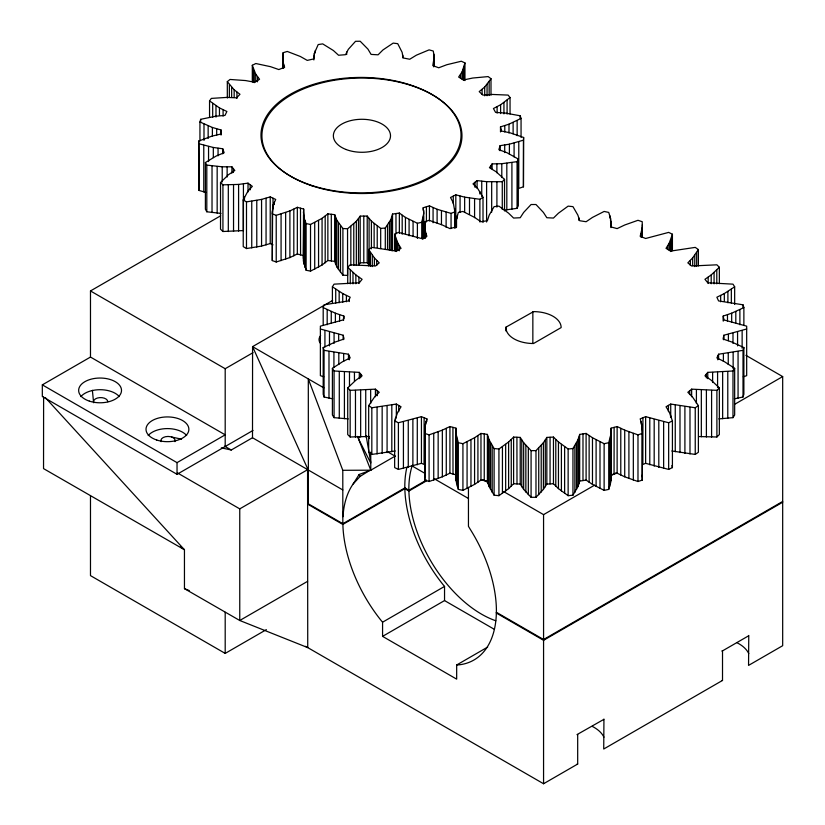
<?xml version="1.0" encoding="UTF-8"?>
<svg xmlns="http://www.w3.org/2000/svg" width="825" height="825" viewBox="0 0 825 825"><rect width="100%" height="100%" fill="white"/><g stroke="black" fill="none" stroke-linecap="round" stroke-linejoin="round"><path stroke-width="1.24" d="M43.612 397.011L43.539 468.61L184.449 549.759L184.46 588.658L239.755 620.493L307.735 647.604L307.57 469.703L239.755 508.87L177.344 472.869M220.873 134.496L221.048 129.989L212.386 127.473L199.939 121.976L200.661 119.316L215.418 116.273L224.998 115.407L226.885 111.499L219.46 107.9L209.55 100.887L211.313 98.402L226.885 97.402L236.558 97.835L239.962 94.277L234.166 89.791L227.318 81.644L230.031 79.458L245.592 80.561L254.832 82.273L259.555 79.262L255.719 74.126L252.306 65.288L255.812 63.525L270.507 66.67L278.819 69.558L284.615 67.268L282.944 61.751L283.15 52.697L287.275 51.449L300.31 56.471L307.24 60.39L313.799 58.926L314.366 53.336L318.192 44.56L322.699 43.89L333.382 50.511L338.559 55.244L345.531 54.697L348.315 49.335L355.534 41.302L360.195 41.25L367.95 49.118L371.085 54.409L378.087 54.811L382.944 49.954L393.174 43.106L397.733 43.673L402.136 52.357L403.074 57.936L409.726 59.245L416.388 55.172L429.082 49.871L433.29 51.026L434.177 57.131L434.105 66.371M308.251 470.085L252.574 346.634L308.302 378.923L308.395 504.57L342.829 524.432L342.808 489.957L252.502 437.745L252.574 346.634L332.65 300.403M343.54 320.451L343.85 316.068L335.393 313.191L323.194 307.601L324.05 304.807L348.47 300.929L350.192 297.227L342.726 293.545L332.403 286.811L334.073 284.151L359.298 282.779L362.103 279.304L355.864 274.931L347.717 267.269L350.161 264.815L375.416 266.001L379.232 262.855L374.395 257.916L368.672 249.552L371.827 247.387L396.34 251.078L401.043 248.366L397.763 243.024L394.649 234.218L398.403 232.392L421.431 238.487L426.876 236.29L425.257 230.691L424.834 221.708L429.082 220.296L442.344 224.998L449.924 228.608L455.957 226.978L456.039 221.306L458.329 212.417L462.928 211.447L474.581 217.418L480.965 221.729L487.389 220.729L489.184 215.16L494.103 206.632L498.929 206.137L508.613 213.18L513.604 218.058L520.224 217.728L523.669 212.417L531.083 204.517L535.982 204.517L543.397 212.417L546.841 217.728L553.462 218.058L558.453 213.18L568.136 206.137L572.952 206.632L577.882 215.16L579.676 220.729L586.101 221.729L592.474 217.418L604.127 211.447L608.737 212.417L610.531 218.388L611.222 226.7M349.326 301.548L349.336 299.021M490.782 168.372L490.782 165.846L492.102 163.907L501.796 163.69L517.069 161.659L518.317 159.07L507.066 152.769L498.96 149.696L500.053 145.685L509.396 144.179L523.442 140.167L523.627 137.476L510.159 132.846L501.043 130.927L500.497 126.885L508.994 124.173L521.06 118.398L520.163 115.768L505.209 113.056L495.577 112.396L493.433 108.529L500.61 104.765L510.046 97.546L508.128 95.092L492.494 94.452L482.852 95.092L479.222 91.616L484.708 86.996L490.999 78.715L488.153 76.591L472.684 78.035L463.557 79.953L458.638 77.055L462.134 71.827L464.949 62.927L461.319 61.236L446.851 64.711L438.735 67.784L432.795 65.618L434.177 57.131M500.827 131.484L500.827 128.958M305.528 646.326L543.562 783.75L543.572 639.519L782.678 501.456M689.762 394.515L689.762 390.73L691.649 389.153L716.894 390.328L719.348 387.874L711.202 380.222L704.952 375.839L707.768 372.364L732.992 370.992L734.663 368.332L724.329 361.608L716.873 357.926L718.585 354.214L743.016 350.336L743.872 347.552L731.672 341.963L723.216 339.085L723.793 335.259L746.677 328.989M717.781 359.813L717.781 356.018M220.873 131.969L220.77 134.052L211.798 136.166L198.65 141.096L199.011 143.777L213.314 147.469L222.75 148.768L224.111 152.749L216.212 156.007L205.394 162.556L206.807 165.113L222.214 166.805L231.907 166.805L234.816 170.507L228.443 174.725L220.523 182.531L222.925 184.831L238.59 184.429L248.026 183.14L252.337 186.347L247.82 191.307L243.231 199.959L246.489 201.877L261.566 199.403L270.229 196.886L275.705 199.444L273.292 204.868L272.281 213.892L276.22 215.325L289.895 210.911L297.33 207.312L303.672 209.065L303.497 261.329L306.116 270.249L310.52 271.126L322.07 265L327.865 260.514L334.733 261.37L336.796 266.846L342.911 275.179L347.552 275.437L347.552 228.773L356.338 221.275L360.185 216.129L367.218 216.057L371.405 221.11L380.686 228.401L385.296 228.04L390.854 219.574L392.545 214.057L399.362 213.046L405.446 217.408L417.398 223.266L421.74 222.296L423.772 213.324L423.215 207.735L429.433 205.838L437.106 209.272L451.058 213.386L454.905 211.86L453.296 202.857L450.522 197.495L455.812 194.824L464.65 197.144L479.882 199.279L483.007 197.288L477.85 188.75L473.003 183.892L477.087 180.593L486.606 181.675L502.281 181.727L504.529 179.376L496.093 171.744L489.442 167.671L490.782 165.846M303.672 255.729L297.33 253.976L289.895 257.575L276.22 261.999L272.281 260.566L272.621 207.776M342.994 516.708A108.591 62.7 60 0 1 353.121 484.017L359.133 474.509L370.786 470.188L370.755 452.162M394.649 420.936L398.403 422.751L421.431 416.656L424.132 417.77L424.06 464.413L421.431 463.33L398.403 469.415L394.649 467.6L394.649 420.936L397.763 412.129L401.043 406.777L396.34 404.064L371.827 407.756L368.672 405.591L374.395 397.227L379.232 392.298L375.416 389.153L350.161 390.328L347.717 387.874L355.864 380.222L362.103 375.839L359.298 372.364L334.073 370.992L332.403 368.332L342.726 361.608L350.192 357.926L348.47 354.214L324.05 350.336L323.194 347.552L335.393 341.963L343.85 339.085L343.272 335.259L320.378 328.989M424.132 417.77L426.876 418.863L425.257 424.452L424.834 433.434L429.082 434.858L442.344 430.145L449.924 426.546L455.957 428.165L456.039 433.837L458.329 442.726L462.928 443.695L474.581 437.735L480.965 433.424L487.389 434.414L489.184 439.993L494.103 448.522L498.929 449.006L508.613 441.963L513.604 437.085L520.224 437.415L523.669 442.726L531.083 450.636L535.982 450.636L543.397 442.726L546.841 437.415L553.462 437.085L553.462 483.749L558.453 488.637L568.136 495.681L572.952 495.186L577.882 486.657L579.676 481.078L586.101 480.088L592.474 484.399L604.127 490.359L608.737 489.4L611.016 480.501L611.108 474.829L614.048 474.055L614.13 427.371L617.131 426.546L624.721 430.145L637.983 434.858L642.232 433.434L641.798 424.452L640.19 418.863L645.635 416.656L668.663 422.751L672.416 420.936L669.302 412.129L666.023 406.777L670.725 404.064L695.238 407.756L698.383 405.591L692.67 397.227L687.833 392.298L689.762 390.73M642.923 417.77L642.85 464.475L645.635 463.33L668.663 469.415L672.416 467.6L672.416 420.936M668.446 411.716L668.456 405.395M614.048 474.055L617.131 473.21L624.721 476.819L637.983 481.522L642.232 480.109L642.345 430.372M513.604 437.085L513.604 483.749L508.613 488.637L498.929 495.681L494.103 495.186L489.184 486.657L487.389 481.078L480.965 480.088L474.581 484.399L462.928 490.359L458.329 489.4L456.039 480.501L455.957 474.829L449.924 473.21L442.344 476.819L429.082 481.522L424.834 480.109L424.72 430.372M611.222 224.173L611.108 226.978L617.131 228.608L624.721 224.998L637.983 220.296L642.232 221.708L642.345 237.383M424.72 477.046L425.257 424.452M642.201 236.6L642.345 224.771M505.931 327.174L505.911 327.577A27.627 15.953 0 0 0 533.528 343.52L561.155 327.577A27.627 15.953 0 0 0 533.528 311.623L505.931 327.174L505.931 330.959M518.781 141.714L518.781 188.389L523.442 186.832L523.627 137.476M614.13 427.371L611.108 428.165L611.016 433.837L608.737 442.726L608.737 489.4M303.373 258.483L303.672 209.065M672.416 250.614L672.416 234.218L668.663 232.392L645.635 238.487L640.19 236.29L642.201 227.772M343.54 317.924L343.272 319.894L320.378 326.164L320.378 375.653L323.792 376.85M572.952 495.186L572.952 448.522L577.882 439.993L579.676 434.414L586.101 433.424L592.474 437.735L604.127 443.695L608.737 442.726M698.383 265.949L698.383 249.552L695.238 247.387L670.725 251.078L666.023 248.366L669.302 243.024L672.416 234.218M734.374 398.826L743.016 397L743.872 394.216L743.872 347.552M504.302 210.127L517.069 208.323L518.317 205.734L518.317 159.07M359.566 436.569L358.452 438.735L370.734 463.042M745.893 355.338L782.678 376.582L782.678 645.697L748.553 665.404L748.76 635.446M748.553 635.848L722.514 650.873L722.514 680.429L603.725 749.018L603.941 719.06M520.224 437.415L520.224 484.089L523.669 489.4L531.083 497.3L535.982 497.3L543.397 489.4L546.841 484.089L546.841 437.415M719.348 283.666L719.348 267.269L716.894 264.815L691.649 266.001L687.833 262.855L692.67 257.916L698.383 249.552M718.853 418.904L732.992 417.656L734.663 415.006L734.663 368.332M360.185 216.129L360.185 262.804L358.493 265.382L358.493 218.718M353.121 484.017L360.092 476.438L368.992 470.848M734.663 304.466L734.663 286.811L732.992 284.151L707.768 282.779L704.952 279.304L711.202 274.931L719.348 267.269M698.868 436.559L716.894 436.992L719.348 434.548L719.348 387.874M303.373 211.819L304.002 217.583L306.116 223.585L310.52 224.452L322.07 218.336L327.865 213.84L334.733 214.706L336.796 220.172L342.911 228.504L342.911 275.179M743.872 325.256L743.872 307.601L743.016 304.807L718.585 300.929L716.873 297.227L724.329 293.545L734.663 286.811M671.859 450.986L695.238 454.431L698.383 452.255L698.383 405.591M253.007 430.444L177.035 474.313L42.322 396.536L42.322 384.863L177.035 462.639L225.194 434.837L90.482 357.06L90.482 290.947L220.646 215.799M42.322 384.863L90.482 357.06M90.482 290.947L225.194 368.723L253.007 352.667M221.317 447.841L231.258 450.007L252.502 437.745M323.874 387.884L308.302 378.923L342.787 470.302L370.786 470.188L395.134 456.132M307.653 503.456L342.88 523.7L404.858 487.905L408.901 490.246L426.535 480.057M342.829 524.432L404.858 488.689L408.901 491.019L426.535 480.841M307.591 581.336L239.755 620.493L239.755 508.87M90.482 495.949L90.482 575.623L225.194 653.4L266.362 629.63M503.786 491.679L543.562 514.635L594.722 485.1M611.408 475.468L615.852 472.9M734.858 404.188L782.678 376.582M487.647 647.089L456.668 664.981L456.668 679.14L382.573 636.364L382.573 622.205L444.541 586.42L443.19 584.812A108.591 62.7 60 0 1 404.962 491.752L404.858 487.905M382.573 636.364L444.541 600.579L494.309 629.31M468.445 487.358L468.456 526.34L470.25 529.31A108.591 62.7 60 0 1 496.413 611.077L496.351 613.047L543.572 640.293L782.678 502.229M576.995 734.611L603.725 719.452M543.562 783.75L577.686 764.043L577.686 734.487M723.216 321.111L723.216 316.068L731.672 313.191L743.872 307.601M743.273 376.85L746.677 375.653L746.677 326.164L723.793 319.894L723.216 316.068M243.231 199.959L243.231 246.623L246.489 248.552L261.566 246.067L270.229 243.561L273.013 244.881M368.672 405.591L368.672 452.255L371.827 454.431L395.206 450.986M576.995 764.167L577.686 764.043M721.813 650.997L722.514 650.873M721.813 680.553L722.514 680.429M220.523 182.531L220.523 229.195L222.925 231.505L243.427 230.567L243.427 183.892M553.462 437.085L558.453 441.963L568.136 449.006L572.952 448.522M347.717 387.874L347.717 434.548L350.161 436.992L369.425 436.466M546.841 484.089L553.462 483.749M456.668 664.981L458.009 664.929A108.591 62.7 60 0 0 496.248 616.007L496.351 612.263L543.572 639.519M360.185 262.804L367.218 262.721L369.084 265.268L369.084 218.594M513.604 483.749L520.224 484.089M332.403 368.332L332.403 415.006L334.073 417.656L348.212 418.904M342.911 228.504L347.552 228.773M205.394 162.556L205.394 209.22L206.807 211.778L220.945 213.386M323.194 347.552L323.194 394.216L324.05 397L332.692 398.826M171.6 437.002L181.541 439.168M198.65 141.096L199.011 190.441L206.157 192.503M184.46 588.658L189.234 590.556M482.8 479.573L488.328 482.759M387.43 451.718L395.206 456.204M411.85 465.816L425.174 473.509M434.053 478.634L468.456 498.496M224.596 446.17L231.258 450.007M180.448 546.511L184.449 549.759L45.344 397.629M382.573 622.205L381.222 620.596A108.591 62.7 60 0 1 342.994 527.526L342.88 523.7M359.133 474.509L360.092 476.438M368.404 436.229L369.353 438.58M357.534 436.384L370.786 470.188M671.88 465.578L672.416 467.6M366.125 435.672L370.734 462.227M92.39 390.318L93.503 401.703M642.252 475.045L642.345 477.046M404.858 488.689L404.797 486.637A108.591 62.7 60 0 1 406.808 467.662M543.572 640.293L543.562 514.635M516.914 437.271L516.997 483.945M475.025 182.304L475.035 187.337M395.959 213.582L396 233.753M377.252 390.689L377.262 395.742M331.289 214.294L331.382 260.978M452.925 427.371L453.007 474.055M360.638 374.065L360.649 377.85M349.284 356.018L349.284 359.813M343.53 337.116L343.53 339.642M342.787 470.302L342.808 489.957M300.486 208.209L300.568 254.904M743.016 304.807L743.016 307.333M743.016 350.336L743.016 397M742.139 330.577L742.139 348.233M739.881 309.612L739.881 324.751M738.066 351.45L738.066 398.114M737.571 332.011L737.571 345.881M735.807 311.479L735.807 322.833M732.992 333.269L732.992 343.355M733.147 352.399L733.147 368.796M732.992 370.992L732.992 417.656M731.672 313.191L731.672 322.018M731.342 289.204L731.342 303.074M728.393 334.362L728.393 340.663M728.248 353.183L728.248 364.526M727.898 291.452L727.898 302.796M727.784 371.59L727.784 418.254M727.475 314.717L727.475 321.028M724.329 293.545L724.329 301.104M723.793 335.259L723.793 339.044M723.535 318.027L723.535 320.554M723.525 337.219L723.525 339.745M723.391 353.791L723.391 361.36M722.648 372.034L722.648 418.698M720.658 295.474L720.658 301.775M718.585 354.214L718.585 359.257M717.585 372.312L717.585 387.451M716.894 390.328L716.894 436.992M716.791 269.95L716.791 283.831M714.079 272.508L714.079 283.862M712.625 372.426L712.625 382.511M711.593 390.39L711.593 437.064M711.202 274.931L711.202 283.759M708.159 277.2L708.159 283.501M707.768 372.364L707.768 378.665M706.344 374.158L706.344 377.943M706.396 390.318L706.396 436.982M701.333 390.081L701.333 436.755M696.682 252.46L696.682 266.331M696.413 389.699L696.413 403.569M695.238 407.756L695.238 454.431M694.774 255.245L694.774 266.599M692.67 257.916L692.67 265.485M691.649 389.153L691.649 396.722M690.35 260.452L690.35 265.506M689.989 407.292L689.989 453.956M684.905 406.694L684.905 453.358M679.986 405.962L679.986 452.626M675.252 405.085L675.252 451.749M671.612 237.239L671.612 251.12M670.725 404.064L670.725 416.677M670.57 240.178L670.57 251.532M670.57 414.965L670.57 417.491M669.302 243.024L669.302 250.583M668.663 422.751L668.663 469.415M667.786 245.757L667.786 249.542M663.64 421.771L663.64 468.435M658.804 420.668L658.804 467.332M654.184 419.451L654.184 466.115M649.78 418.11L649.78 464.784M645.635 416.656L645.635 463.33M642.201 427.381L642.201 429.897M642.232 433.434L642.232 480.109M641.798 230.691L641.798 237.002M641.798 424.452L641.798 429.495M641.138 233.537L641.138 237.322M641.138 421.606L641.138 424.132M637.983 434.858L637.983 481.522M633.332 433.383L633.332 480.047M628.908 431.815L628.908 478.479M624.721 430.145L624.721 476.819M620.782 428.392L620.782 475.066M617.131 426.546L617.131 473.21M611.222 430.97L611.222 477.634M611.016 221.306L611.016 227.618M611.108 428.165L611.016 480.501M610.531 218.388L610.531 220.914M610.531 436.755L610.531 483.419M609.768 215.428L609.768 217.944M609.768 439.725L609.768 486.389M604.127 443.695L604.127 490.359M599.992 441.777L599.992 488.441M596.104 439.787L596.104 486.451M592.474 437.735L592.474 484.399M589.132 435.61L589.132 482.274M586.101 433.424L586.101 480.088M582.986 433.919L582.986 480.583M579.676 434.414L579.676 481.078M578.944 217.955L578.944 220.481M578.944 437.188L578.944 483.852M577.882 439.993L577.882 486.657M576.52 442.819L576.52 489.483M574.881 445.665L574.881 492.329M568.136 449.006L568.136 495.681M564.63 446.707L564.63 493.371M561.402 444.355L561.402 491.019M558.453 441.963L558.453 488.637M555.792 439.539L555.792 486.214M550.058 437.271L550.058 483.935M545.284 440.076L545.284 486.74M543.397 442.726L543.397 489.4M541.21 445.376L541.21 492.04M538.735 448.016L538.735 494.68M535.982 450.636L535.982 497.3M532.847 311.633L532.847 343.169M531.083 450.636L531.083 497.3M528.33 448.016L528.33 494.68M525.855 445.376L525.855 492.04M523.669 442.726L523.669 489.4M523.442 140.167L523.442 186.832M521.782 440.076L521.782 486.74M521.06 118.398L521.06 137.321M520.163 115.768L520.163 118.284M517.141 120.532L517.141 135.671M517.069 161.659L517.069 208.323M514.088 143.055L514.088 156.936M513.119 122.461L513.119 133.815M511.912 162.546L511.912 209.22M511.263 439.539L511.263 486.214M510.046 97.546L510.046 113.943M509.396 144.179L509.396 154.265M508.994 124.173L508.994 133M508.613 441.963L508.613 488.637M507.086 100.134L507.086 114.015M506.818 163.226L506.818 209.901M505.663 444.355L505.663 491.019M504.787 125.658L504.787 131.969M504.704 145.056L504.704 152.625M504.529 179.376L504.529 210.901M503.941 102.547L503.941 113.902M502.435 446.707L502.435 493.371M502.281 181.727L502.281 209.478M501.796 163.69L501.796 177.571M500.61 104.765L500.61 113.592M500.497 126.885L500.497 131.928M500.053 145.685L500.053 150.727M499.537 147.737L499.537 150.263M498.929 449.006L498.929 495.681M497.114 106.776L497.114 113.077M496.887 163.928L496.887 172.755M496.908 181.902L496.908 207.127M494.103 448.522L494.103 495.186M492.102 163.907L492.102 168.96M492.185 445.665L492.185 492.329M491.679 181.892L491.679 212.159M490.999 78.715L490.999 95.112M490.535 442.819L490.535 489.483M489.153 81.634L489.153 95.504M489.184 439.993L489.184 486.657M488.122 437.188L488.122 483.852M487.389 434.414L487.389 481.078M487.059 84.398L487.059 95.752M486.606 181.675L486.606 222.028M484.708 86.996L484.708 95.824M484.254 433.95L484.254 480.614M483.007 197.288L483.007 222.513M482.099 89.42L482.099 94.462M481.738 181.242L481.738 196.381M480.965 433.424L480.965 480.088M479.841 191.441L479.841 193.968M479.882 199.279L479.882 221.987M477.923 435.61L477.923 482.274M477.087 180.593L477.087 188.162M474.581 198.743L474.581 217.656M474.581 437.735L474.581 484.399M470.962 439.787L470.962 486.451M469.497 198.031L469.497 214.428M467.074 441.777L467.074 488.441M464.949 62.927L464.949 80.582M464.65 197.144L464.65 212.273M464.32 66.01L464.32 79.881M463.382 68.98L463.382 80.334M462.928 443.695L462.928 490.359M462.134 71.827L462.134 79.396M460.556 74.528L460.556 78.303M460.072 196.082L460.072 212.479M458.329 442.726L458.329 489.4M457.298 215.428L457.298 217.944M457.298 439.725L457.298 486.389M456.534 218.388L456.534 227.215M456.534 436.755L456.534 483.419M456.039 221.306L456.039 227.618M455.957 428.165L456.039 480.501M455.812 194.824L455.812 227.618M455.843 430.97L455.843 477.634M454.905 211.86L454.905 228.257M454.688 208.756L454.688 227.679M453.265 196.144L453.265 203.713M451.058 213.386L451.058 228.515M449.924 426.546L449.924 473.21M446.273 428.392L446.273 475.066M446.119 212.149L446.119 227.287M444.541 586.42L444.541 600.579M442.344 430.145L442.344 476.819M441.457 210.777L441.457 224.648M438.157 431.815L438.157 478.479M437.106 209.272L437.106 223.142M433.909 54.12L433.909 66.732M433.651 62.906L433.651 66.691M433.733 433.383L433.733 480.047M433.073 207.632L433.073 222.76M429.433 205.838L429.433 220.976M429.082 434.858L429.082 481.522M426.876 418.863L426.876 421.379M426.422 206.786L426.422 221.925M425.927 233.537L425.927 237.322M425.927 421.606L425.927 424.132M425.257 230.691L425.257 238.26M424.834 221.708L424.834 238.105M424.865 427.381L424.834 480.109M424.72 224.771L424.72 237.383M423.699 210.478L423.772 238.549M423.452 216.253L423.452 237.693M423.215 207.735L423.215 210.251M422.771 219.244L422.771 239.425M421.74 222.296L421.74 238.693M421.431 416.656L421.431 463.33M417.398 223.266L417.398 238.404M417.285 418.11L417.285 464.784M413.077 221.409L413.077 236.548M412.882 419.451L412.882 466.115M409.087 219.45L409.087 235.847M408.262 420.668L408.262 467.332M405.446 217.408L405.446 233.805M403.425 421.771L403.425 468.435M402.827 55.182L402.827 57.698M402.188 215.273L402.188 234.187M399.362 213.046L399.362 233.227M399.279 245.757L399.279 250.8M398.733 405.477L398.733 411.778M398.403 422.751L398.403 469.415M397.763 243.024L397.763 250.583M396.495 240.178L396.495 251.532M396.34 404.064L396.34 417.945M395.453 237.239L395.453 251.12M395.453 417.904L395.453 421.688M394.649 234.218L394.649 250.614M392.545 214.057L392.545 250.635M391.927 216.8L391.927 250.852M391.813 405.085L391.813 451.749M390.854 219.574L390.854 249.841M389.379 222.379L389.379 250.13M387.523 225.204L387.523 249.171M387.08 405.962L387.08 452.626M385.296 228.04L385.296 249.48M382.161 406.694L382.161 453.358M380.686 228.401L380.686 248.583M377.231 226.019L377.231 247.459M377.066 407.292L377.066 453.956M376.705 260.452L376.705 265.506M375.416 389.153L375.416 396.722M374.395 257.916L374.395 265.485M374.127 223.585L374.127 247.552M372.292 255.245L372.292 266.599M371.827 407.756L371.827 454.431M371.405 221.11L371.405 248.851M370.652 389.699L370.652 403.569M370.384 252.46L370.384 266.331M368.672 249.552L368.672 265.949M367.218 216.057L367.218 262.721M365.733 390.081L365.733 436.755M363.794 216.119L363.794 262.783M360.659 390.318L360.659 436.982M359.298 372.364L359.298 378.665M358.906 277.2L358.906 283.501M356.338 221.275L356.338 265.423M355.864 274.931L355.864 283.759M355.472 390.39L355.472 437.064M354.441 372.426L354.441 381.253M353.781 223.812L353.781 265.433M352.987 272.508L352.987 283.862M350.842 226.308L350.842 265.413M350.264 269.95L350.264 283.831M350.161 390.328L350.161 436.992M349.48 372.312L349.48 386.183M348.47 354.214L348.47 359.257M347.717 267.269L347.717 283.666M346.696 52.027L346.696 54.543M346.407 295.474L346.407 301.775M344.417 372.034L344.417 418.698M343.85 316.068L343.85 318.584M343.674 353.791L343.674 361.36M343.272 335.259L343.272 339.044M342.726 293.545L342.726 302.373M340.498 225.73L340.498 272.394M339.591 314.717L339.591 321.028M339.281 371.59L339.281 418.254M339.168 291.452L339.168 302.796M338.817 353.183L338.817 364.526M338.673 334.362L338.673 340.663M338.456 222.946L338.456 269.62M336.796 220.172L336.796 266.846M335.723 289.204L335.723 303.074M335.538 217.429L335.538 264.093M335.393 313.191L335.393 322.018M334.733 214.706L334.733 261.37M334.073 333.269L334.073 343.355M334.073 370.992L334.073 417.656M333.919 352.399L333.919 367.527M332.403 286.811L332.403 303.208M331.258 311.479L331.258 322.833M329.484 332.011L329.484 345.881M328.989 351.45L328.989 398.114M327.865 213.84L327.865 260.514M327.185 309.612L327.185 324.751M325.184 216.129L325.184 262.793M324.926 330.577L324.926 346.974M324.05 350.336L324.05 397M323.194 307.601L323.194 325.256M322.07 218.336L322.07 265M318.563 220.461L318.563 267.125M315.274 50.449L315.274 52.975M314.717 222.502L314.717 269.167M314.366 53.336L314.366 57.121M313.861 56.172L313.861 59.947M310.52 224.452L310.52 271.126M306.116 223.585L306.116 270.249M304.879 220.564L304.879 267.228M304.002 217.583L304.002 264.248M303.497 214.665L303.497 261.329M297.33 207.312L297.33 253.976M293.813 209.179L293.813 255.843M289.895 210.911L289.895 257.575M285.646 212.51L285.646 259.174M283.583 64.577L283.583 68.362M283.15 52.697L283.15 67.836M282.944 61.751L282.944 68.052M282.738 55.801L282.738 68.413M282.666 58.822L282.666 67.65M281.077 213.984L281.077 260.648M276.22 215.325L276.22 261.999M274.312 202.073L274.312 204.6M273.292 204.868L273.292 208.642M273.013 198.217L273.013 208.302M272.291 210.787L272.281 260.566M270.229 196.886L270.229 243.561M266.062 198.237L266.062 244.901M261.566 199.403L261.566 246.067M257.472 76.787L257.472 81.83M256.781 200.392L256.781 247.057M255.719 74.126L255.719 81.685M254.275 71.311L254.275 82.665M253.141 68.362L253.141 82.232M252.306 65.288L252.306 81.685M251.749 201.218L251.749 247.882M250.202 184.8L250.202 189.843M248.026 183.14L248.026 191.967M246.489 201.877L246.489 248.552M244.468 196.938L244.468 199.454M238.59 184.429L238.59 231.093M236.94 92.142L236.94 98.453M234.166 89.791L234.166 97.35M233.537 184.759L233.537 231.423M233.362 168.713L233.362 172.497M231.907 166.805L231.907 173.116M231.65 87.244L231.65 97.329M229.36 84.521L229.36 97.133M228.308 184.893L228.308 231.557M227.318 81.644L227.318 98.041M227.133 166.928L227.133 177.024M225.194 368.723L225.194 446.5M225.194 612.274L225.194 653.4M223.41 150.81L223.41 153.337M223.09 109.818L223.09 116.129M222.925 184.831L222.925 231.505M222.75 148.768L222.75 153.811M222.214 166.805L222.214 181.943M221.048 129.989L221.048 135.042M219.46 107.9L219.46 115.459M218.058 148.252L218.058 155.822M217.161 166.454L217.161 213.118M216.686 128.865L216.686 135.176M215.985 105.755L215.985 117.109M213.314 147.469L213.314 157.565M212.685 103.414L212.685 117.284M212.386 127.473L212.386 136.3M212.025 165.887L212.025 212.551M209.55 100.887L209.55 117.284M208.55 146.458L208.55 161.597M208.148 125.854L208.148 138.466M206.807 165.113L206.807 211.778M203.992 124.018L203.992 140.415M203.775 145.221L203.775 191.885M200.661 119.316L200.661 121.842M199.939 121.976L199.939 140.9M199.011 143.777L199.011 190.441M177.035 462.639L177.035 474.313M495.784 620.771A102.878 59.4 60 0 1 408.994 493.773L408.839 488.967A102.878 59.4 60 0 1 412.335 465.29M592.257 726.382A38.105 21.997 0 0 1 603.941 737.22M737.076 642.768A38.105 21.997 0 0 1 748.76 653.617M93.741 402.775A7.147 4.125 0 0 1 99.712 397.619A7.147 4.125 0 0 1 107.786 401.703M161.123 441.643A7.147 4.125 0 0 1 168.022 436.446A7.147 4.125 0 0 1 174.931 441.643M320.647 343.643A15.716 9.075 0 0 1 320.647 335.62M148.211 435.487A21.429 12.375 0 0 1 167.434 428.588A21.429 12.375 0 0 1 186.656 435.487M80.85 396.598A21.429 12.375 0 0 1 100.083 389.699A21.429 12.375 0 0 1 119.305 396.598M310.138 184.893A100.021 57.75 0 0 0 461.02 135.733A100.021 57.75 0 0 0 311.84 84.882A100.021 57.75 0 0 0 310.138 184.893M346.057 149.5A28.576 16.5 0 0 0 390.452 136.857A28.576 16.5 0 0 0 349.295 120.986A28.576 16.5 0 0 0 346.057 149.5M311.922 185.79A100.021 57.75 0 0 0 461.959 135.785A100.021 57.75 0 0 0 311.922 85.769A100.021 57.75 0 0 0 311.922 185.79M156.719 440.014A21.429 12.375 0 0 0 188.873 429.299A21.429 12.375 0 0 0 156.719 418.584A21.429 12.375 0 0 0 156.719 440.014M89.358 401.125A21.429 12.375 0 0 0 121.512 390.411A21.429 12.375 0 0 0 89.358 379.696A21.429 12.375 0 0 0 89.358 401.125"/></g></svg>
